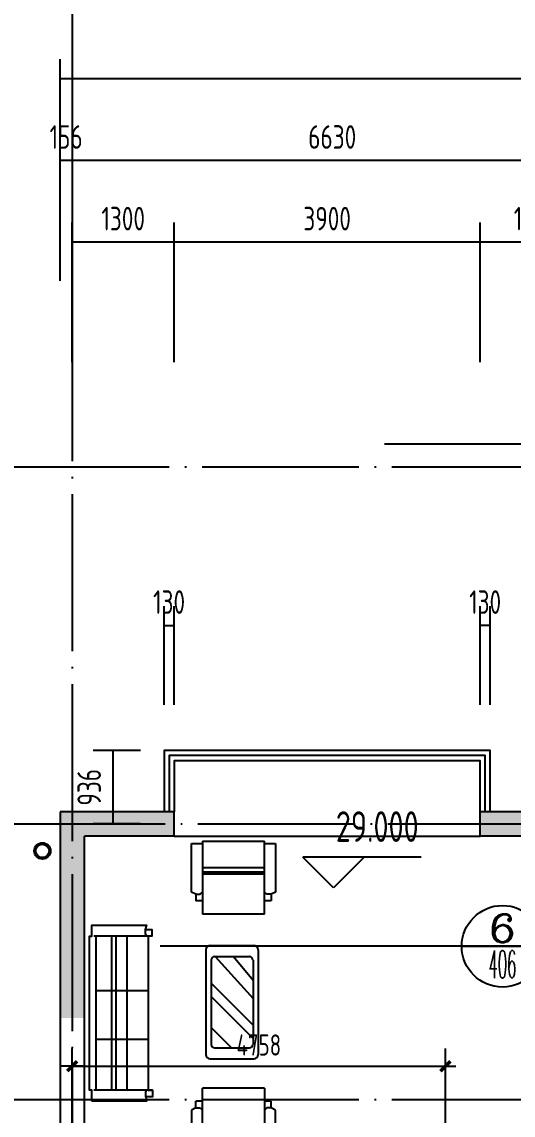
# Model space of a CAD drawing. Extents: x -726032 to 135930, y -151624 to 587044.
# Drawn here: x -385190 to -378925, y 477124 to 491054 of the extents above; entities that cross this region are included whole.
import ezdxf
from ezdxf.enums import TextEntityAlignment as Align

# ---------------------------------------------------------------- set-up
doc = ezdxf.new("R2010")
doc.units = 0
doc.header["$LTSCALE"] = 1000
doc.header["$MEASUREMENT"] = 0
doc.linetypes.add('DOTE', pattern=[2.42, 2, -0.2, 0.02, -0.2])
doc.layers.get('0').update_dxf_attribs({"linetype": 'CONTINUOUS'})
doc.layers.get('DEFPOINTS').update_dxf_attribs({"color": 1, "linetype": 'CONTINUOUS'})
for name, color, linetype in [('AXIS', 245, 'CONTINUOUS'), ('COLUMN', 170, 'CONTINUOUS'), ('DOTE', 8, 'DOTE'), ('PUB_DIM', 245, 'CONTINUOUS'), ('WALL', 255, 'CONTINUOUS'), ('WINDOW', 155, 'CONTINUOUS'), ('家具', 252, 'CONTINUOUS'), ('引线', 213, 'CONTINUOUS'), ('雨水管', 20, 'CONTINUOUS')]:
    doc.layers.add(name, color=color, linetype=linetype)
doc.styles.add('COMP', font='COMPLEX', dxfattribs={"bigfont": 'hztxt'})
doc.styles.add('DIM_FONT', font='isocp.shx', dxfattribs={"width": 0.8})
doc.dimstyles.new('DIMA', dxfattribs={"dimtxt": 300, "dimasz": 1, "dimexe": 250, "dimexo": 300, "dimgap": 150, "dimtad": 1, "dimdec": 0, "dimzin": 0, "dimdsep": 46, "dimtxsty": 'DIM_FONT', "dimcen": 0.09, "dimse1": 1, "dimclrt": 142, "dimadec": 0, "dimazin": 0, "dimtfac": 1, "dimtdec": 0, "dimtix": 1, "dimtmove": 2, "dimatfit": 3, "dimfxl": 1, "dimtolj": 1, "dimtzin": 0, "dimarcsym": 0})
doc.dimstyles.new('DIMB', dxfattribs={"dimtxt": 300, "dimasz": 1, "dimexe": 250, "dimexo": 300, "dimgap": 150, "dimtad": 1, "dimdec": 0, "dimzin": 0, "dimdsep": 46, "dimtxsty": 'DIM_FONT', "dimcen": 0.09, "dimse2": 1, "dimclrt": 142, "dimadec": 0, "dimazin": 0, "dimtfac": 1, "dimtdec": 0, "dimtix": 1, "dimtmove": 2, "dimatfit": 3, "dimfxl": 1, "dimtolj": 1, "dimtzin": 0, "dimarcsym": 0})
doc.dimstyles.new('DIMN', dxfattribs={"dimtxt": 300, "dimasz": 1, "dimexe": 250, "dimexo": 300, "dimgap": 150, "dimtad": 1, "dimdec": 0, "dimzin": 0, "dimdsep": 46, "dimtxsty": 'DIM_FONT', "dimcen": 0.09, "dimclrt": 142, "dimadec": 0, "dimazin": 0, "dimtfac": 1, "dimtdec": 0, "dimtix": 1, "dimtmove": 2, "dimatfit": 3, "dimfxl": 1, "dimtolj": 1, "dimtzin": 0, "dimarcsym": 0})

# ---------------------------------------------------------------- blocks, each defined once
blk = doc.blocks.new('*D505')
at = {"layer": 'AXIS', "color": 0, "lineweight": -2, "transparency": 16777216}
for p, q in [((-384703, 487756), (-384703, 490577)), ((-316024, 487756), (-316024, 490577)), ((-316025, 490327), (-384702, 490327))]:
    blk.add_line(p, q, dxfattribs=at)
at = {"layer": 'AXIS', "color": 0, "transparency": 16777216}
for points in [[(-384702, 490328), (-384702, 490327), (-384703, 490327)], [(-316025, 490328), (-316025, 490327), (-316024, 490327)]]:
    blk.add_solid(points, dxfattribs=at)
at = {"layer": 'DEFPOINTS', "color": 0, "transparency": 16777216}
for p in [(-384703, 490327), (-384703, 487456), (-316024, 487456)]:
    blk.add_point(p, dxfattribs=at)
at = {"layer": 'AXIS', "color": 142, "transparency": 16777216, "insert": (-350363, 490627), "char_height": 300, "attachment_point": 5, "style": 'DIM_FONT'}
blk.add_mtext('\\A1;68679', dxfattribs=at)
blk = doc.blocks.new('_INDEX')
blk.add_line((-0.5, 0), (0.5, 0))
blk.add_circle((0, 0), 0.5)
at = {"style": 'COMP'}
for tag, width, p, p2 in [('1', 2.333333, (-0.17, 0.05), (0.17, 0.05)), ('-', 1.166667, (-0.17, -0.39), (0.17, -0.39))]:
    blk.add_attdef(tag, text='', height=0.34, dxfattribs=dict(at, width=width)).set_placement(p, p2, align=Align.FIT)
blk = doc.blocks.new('_DIMX')
blk.add_line((-150, 0), (150, 0))
at = {"const_width": 50}
blk.add_lwpolyline([(-70, -70), (70, 70)], dxfattribs=at)
blk = doc.blocks.new('*D545')
at = {"layer": 'DEFPOINTS', "color": 0, "transparency": 16777216}
for p in [(-379789, 477748), (-384547, 476375), (-379789, 476375)]:
    blk.add_point(p, dxfattribs=at)
at = {"layer": 'PUB_DIM', "color": 0, "lineweight": -2, "transparency": 16777216}
for p, q in [((-384547, 476645), (-384547, 477973)), ((-379789, 476645), (-379789, 477973)), ((-384546, 477748), (-379790, 477748))]:
    blk.add_line(p, q, dxfattribs=at)
at = {"layer": 'PUB_DIM', "color": 0, "lineweight": -2, "transparency": 16777216, "xscale": 0.9, "yscale": 0.9, "zscale": 0.9, "rotation": 180}
blk.add_blockref('_DIMX', (-384547, 477748), dxfattribs=at)
at = {"layer": 'PUB_DIM', "color": 0, "lineweight": -2, "transparency": 16777216, "xscale": 0.9, "yscale": 0.9, "zscale": 0.9}
blk.add_blockref('_DIMX', (-379789, 477748), dxfattribs=at)
at = {"layer": 'PUB_DIM', "color": 142, "transparency": 16777216, "insert": (-382168, 478018), "char_height": 270, "attachment_point": 5, "style": 'DIM_FONT'}
blk.add_mtext('\\A1;4758', dxfattribs=at)
blk = doc.blocks.new('A$C3D9F154E')
at = {"layer": '家具', "linetype": 'ByBlock'}
for p, q in [((1000, 3110), (1108, 3110)), ((1000, 2634), (1000, 3110)), ((1108, 3132), (1108, 2418)), ((1108, 3132), (1715, 3132)), ((1715, 2418), (1715, 3132)), ((1715, 3110), (1823, 3110)), ((1823, 3110), (1823, 2634)), ((1715, 2872), (1108, 2872)), ((1715, 2829), (1108, 2829)), ((1715, 2810), (1108, 2810)), ((1043, 2613), (1000, 2634)), ((1043, 2613), (1086, 2613)), ((1043, 2613), (1043, 2548)), ((1086, 2613), (1108, 2634)), ((1737, 2613), (1715, 2634)), ((1780, 2613), (1737, 2613)), ((1823, 2634), (1780, 2613)), ((1780, 2613), (1780, 2548)), ((1108, 2548), (1043, 2548)), ((1780, 2548), (1715, 2548)), ((1715, 2418), (1108, 2418)), ((1108, 0), (1108, 713)), ((1715, 713), (1108, 713)), ((1715, 713), (1715, 0)), ((1043, 519), (1043, 584)), ((1108, 584), (1043, 584)), ((1780, 584), (1715, 584)), ((1780, 519), (1780, 584)), ((1043, 519), (1000, 497)), ((1000, 497), (1000, 22)), ((1043, 519), (1086, 519)), ((1086, 519), (1108, 497)), ((1737, 519), (1715, 497)), ((1780, 519), (1737, 519)), ((1823, 497), (1780, 519)), ((1823, 22), (1823, 497)), ((1715, 322), (1108, 322)), ((1715, 303), (1108, 303)), ((1715, 259), (1108, 259)), ((1000, 22), (1108, 22)), ((1108, 0), (1715, 0)), ((1715, 22), (1823, 22))]:
    blk.add_line(p, q, dxfattribs=at)
at = {"layer": '家具'}
for p, q in [((546, 2268), (546, 2225)), ((611, 2203), (43, 2203)), ((65, 693), (65, 2203)), ((216, 2203), (216, 693)), ((259, 2203), (259, 693)), ((365, 2203), (365, 693)), ((546, 2225), (559, 2203)), ((1141, 2067), (1141, 1044)), ((1184, 2110), (1611, 2110)), ((1654, 2067), (1654, 1044)), ((1192, 1968), (1192, 1142)), ((1226, 2003), (1568, 2003)), ((1232, 2003), (1603, 1592)), ((1411, 2003), (1603, 1771)), ((1603, 1968), (1603, 1142)), ((1192, 1741), (1603, 1331)), ((575, 1666), (65, 1666)), ((1192, 1610), (1603, 1199)), ((1192, 1307), (1392, 1108)), ((575, 1190), (65, 1190)), ((1226, 1108), (1568, 1108)), ((1184, 1001), (1611, 1001)), ((618, 693), (43, 693)), ((553, 672), (559, 693)), ((553, 629), (553, 672))]:
    blk.add_line(p, q, dxfattribs=at)
blk.add_lwpolyline([(22, 585), (22, 693), (0, 693), (0, 2203), (22, 2203), (22, 2311), (559, 2311), (546, 2268), (611, 2268), (611, 2203), (575, 2203), (575, 693), (618, 693), (618, 629), (553, 629), (559, 585)], close=True, dxfattribs=at)
for centre, radius, start, end in [((1184, 2067), 42.8, 90, 180), ((1611, 2067), 42.8, 360, 90), ((1226, 1968), 34.2, 90, 180), ((1568, 1968), 34.2, 360, 90), ((1226, 1142), 34.2, 180, 270), ((1568, 1142), 34.2, 270, 360), ((1184, 1044), 42.8, 180, 270), ((1611, 1044), 42.8, 270, 360)]:
    blk.add_arc(centre, radius, start, end, dxfattribs=at)
blk = doc.blocks.new('*D561')
at = {"layer": 'DEFPOINTS', "color": 0, "transparency": 16777216}
for p in [(-379347, 483361), (-379347, 482054), (-379217, 482054)]:
    blk.add_point(p, dxfattribs=at)
at = {"layer": 'PUB_DIM', "color": 0, "lineweight": -2, "transparency": 16777216}
for p, q in [((-379347, 482354), (-379347, 483611)), ((-379217, 482354), (-379217, 483611)), ((-379348, 483361), (-379349, 483361)), ((-379217, 483361), (-379347, 483361)), ((-379216, 483361), (-379215, 483361))]:
    blk.add_line(p, q, dxfattribs=at)
at = {"layer": 'PUB_DIM', "color": 0, "transparency": 16777216}
for points in [[(-379348, 483362), (-379348, 483361), (-379347, 483361)], [(-379216, 483362), (-379216, 483361), (-379217, 483361)]]:
    blk.add_solid(points, dxfattribs=at)
at = {"layer": 'PUB_DIM', "color": 142, "transparency": 16777216, "insert": (-379282, 483661), "char_height": 300, "attachment_point": 5, "style": 'DIM_FONT'}
blk.add_mtext('\\A1;130', dxfattribs=at)
blk = doc.blocks.new('*D562')
at = {"layer": 'DEFPOINTS', "color": 0, "transparency": 16777216}
for p in [(-383247, 483361), (-383377, 482054), (-383247, 482054)]:
    blk.add_point(p, dxfattribs=at)
at = {"layer": 'PUB_DIM', "color": 0, "lineweight": -2, "transparency": 16777216}
for p, q in [((-383377, 482354), (-383377, 483611)), ((-383247, 482354), (-383247, 483611)), ((-383378, 483361), (-383379, 483361)), ((-383377, 483361), (-383247, 483361)), ((-383246, 483361), (-383245, 483361))]:
    blk.add_line(p, q, dxfattribs=at)
at = {"layer": 'PUB_DIM', "color": 0, "transparency": 16777216}
for points in [[(-383378, 483362), (-383378, 483361), (-383377, 483361)], [(-383246, 483362), (-383246, 483361), (-383247, 483361)]]:
    blk.add_solid(points, dxfattribs=at)
at = {"layer": 'PUB_DIM', "color": 142, "transparency": 16777216, "insert": (-383312, 483661), "char_height": 300, "attachment_point": 5, "style": 'DIM_FONT'}
blk.add_mtext('\\A1;130', dxfattribs=at)
blk = doc.blocks.new('*D1767')
at = {"layer": 'AXIS', "color": 0, "lineweight": -2, "transparency": 16777216}
for p, q in [((-384703, 487756), (-384703, 489537)), ((-384704, 489287), (-384705, 489287)), ((-384547, 489287), (-384703, 489287)), ((-384546, 489287), (-384545, 489287))]:
    blk.add_line(p, q, dxfattribs=at)
at = {"layer": 'AXIS', "color": 0, "transparency": 16777216}
for points in [[(-384704, 489288), (-384704, 489287), (-384703, 489287)], [(-384546, 489288), (-384546, 489287), (-384547, 489287)]]:
    blk.add_solid(points, dxfattribs=at)
at = {"layer": 'DEFPOINTS', "color": 0, "transparency": 16777216}
for p in [(-384703, 489287), (-384703, 487456), (-384547, 487456)]:
    blk.add_point(p, dxfattribs=at)
at = {"layer": 'AXIS', "color": 142, "transparency": 16777216, "insert": (-384625, 489587), "char_height": 300, "attachment_point": 5, "style": 'DIM_FONT'}
blk.add_mtext('\\A1;156', dxfattribs=at)
blk = doc.blocks.new('*D563')
at = {"layer": 'DEFPOINTS', "color": 0, "transparency": 16777216}
for p in [(-384547, 488247), (-384547, 486416), (-383247, 486416)]:
    blk.add_point(p, dxfattribs=at)
at = {"layer": 'PUB_DIM', "color": 0, "lineweight": -2, "transparency": 16777216}
for p, q in [((-384547, 486716), (-384547, 488497)), ((-383247, 486716), (-383247, 488497)), ((-383248, 488247), (-384546, 488247))]:
    blk.add_line(p, q, dxfattribs=at)
at = {"layer": 'PUB_DIM', "color": 0, "transparency": 16777216}
for points in [[(-384546, 488248), (-384546, 488247), (-384547, 488247)], [(-383248, 488248), (-383248, 488247), (-383247, 488247)]]:
    blk.add_solid(points, dxfattribs=at)
at = {"layer": 'PUB_DIM', "color": 142, "transparency": 16777216, "insert": (-383897, 488547), "char_height": 300, "attachment_point": 5, "style": 'DIM_FONT'}
blk.add_mtext('\\A1;1300', dxfattribs=at)
blk = doc.blocks.new('*D564')
at = {"layer": 'DEFPOINTS', "color": 0, "transparency": 16777216}
for p in [(-383377, 481770), (-384031, 480834), (-383377, 480834)]:
    blk.add_point(p, dxfattribs=at)
at = {"layer": 'PUB_DIM', "color": 0, "lineweight": -2, "transparency": 16777216}
for p, q in [((-383677, 481770), (-384281, 481770)), ((-384031, 481769), (-384031, 480835)), ((-383677, 480834), (-384281, 480834))]:
    blk.add_line(p, q, dxfattribs=at)
at = {"layer": 'PUB_DIM', "color": 0, "transparency": 16777216}
for points in [[(-384031, 481769), (-384030, 481769), (-384031, 481770)], [(-384031, 480835), (-384030, 480835), (-384031, 480834)]]:
    blk.add_solid(points, dxfattribs=at)
at = {"layer": 'PUB_DIM', "color": 142, "transparency": 16777216, "insert": (-384331, 481302), "char_height": 300, "attachment_point": 5, "rotation": 90, "style": 'DIM_FONT'}
blk.add_mtext('\\A1;936', dxfattribs=at)
blk = doc.blocks.new('*D565')
at = {"layer": 'DEFPOINTS', "color": 0, "transparency": 16777216}
for p in [(-383247, 488247), (-383247, 486416), (-379347, 486416)]:
    blk.add_point(p, dxfattribs=at)
at = {"layer": 'PUB_DIM', "color": 0, "lineweight": -2, "transparency": 16777216}
for p, q in [((-383247, 486716), (-383247, 488497)), ((-379347, 486716), (-379347, 488497)), ((-379348, 488247), (-383246, 488247))]:
    blk.add_line(p, q, dxfattribs=at)
at = {"layer": 'PUB_DIM', "color": 0, "transparency": 16777216}
for points in [[(-383246, 488248), (-383246, 488247), (-383247, 488247)], [(-379348, 488248), (-379348, 488247), (-379347, 488247)]]:
    blk.add_solid(points, dxfattribs=at)
at = {"layer": 'PUB_DIM', "color": 142, "transparency": 16777216, "insert": (-381297, 488547), "char_height": 300, "attachment_point": 5, "style": 'DIM_FONT'}
blk.add_mtext('\\A1;3900', dxfattribs=at)
blk = doc.blocks.new('*D3576')
at = {"layer": 'AXIS', "color": 0, "lineweight": -2, "transparency": 16777216}
for p, q in [((-377917, 487756), (-377917, 489537)), ((-377918, 489287), (-384546, 489287))]:
    blk.add_line(p, q, dxfattribs=at)
at = {"layer": 'AXIS', "color": 0, "transparency": 16777216}
for points in [[(-384546, 489288), (-384546, 489287), (-384547, 489287)], [(-377918, 489288), (-377918, 489287), (-377917, 489287)]]:
    blk.add_solid(points, dxfattribs=at)
at = {"layer": 'DEFPOINTS', "color": 0, "transparency": 16777216}
for p in [(-384547, 489287), (-384547, 487456), (-377917, 487456)]:
    blk.add_point(p, dxfattribs=at)
at = {"layer": 'AXIS', "color": 142, "transparency": 16777216, "insert": (-381232, 489587), "char_height": 300, "attachment_point": 5, "style": 'DIM_FONT'}
blk.add_mtext('\\A1;6630', dxfattribs=at)
blk = doc.blocks.new('*D1768')
at = {"layer": 'DEFPOINTS', "color": 0, "transparency": 16777216}
for p in [(-379347, 488247), (-379347, 486416), (-377917, 486416)]:
    blk.add_point(p, dxfattribs=at)
at = {"layer": 'PUB_DIM', "color": 0, "lineweight": -2, "transparency": 16777216}
for p, q in [((-379347, 486716), (-379347, 488497)), ((-377918, 488247), (-379346, 488247))]:
    blk.add_line(p, q, dxfattribs=at)
at = {"layer": 'PUB_DIM', "color": 0, "transparency": 16777216}
for points in [[(-379346, 488248), (-379346, 488247), (-379347, 488247)], [(-377918, 488248), (-377918, 488247), (-377917, 488247)]]:
    blk.add_solid(points, dxfattribs=at)
at = {"layer": 'PUB_DIM', "color": 142, "transparency": 16777216, "insert": (-378632, 488547), "char_height": 300, "attachment_point": 5, "style": 'DIM_FONT'}
blk.add_mtext('\\A1;1430', dxfattribs=at)

msp = doc.modelspace()

# ---------------------------------------------------------------- linework, layer by layer
at = {"layer": 'AXIS'}
msp.add_line((-384546.9, 491627.3), (-384546.9, 487455.9), dxfattribs=at)
at = {"layer": 'COLUMN'}
for points in [[(-384702.9, 480990), (-384702.9, 478364), (-384390.9, 480678), (-384390.9, 478364)], [(-384702.9, 480990), (-384390.9, 480678), (-383246.9, 480990), (-383246.9, 480678)], [(-379346.9, 480990), (-379346.9, 480678), (-377058.9, 480990), (-377058.9, 480678)]]:
    msp.add_solid(points, dxfattribs=at)
at = {"layer": 'DOTE'}
for p, q in [((-384546.9, 487455.9), (-384546.9, 459611.9)), ((-385312.2, 485384), (-315680.4, 485384)), ((-385364.2, 480834), (-315680.4, 480834)), ((-385312.2, 477324), (-315680.4, 477324))]:
    msp.add_line(p, q, dxfattribs=at)
at = {"layer": 'PUB_DIM'}
for p, q in [((-380099.7, 480410.7), (-381606.3, 480410.7)), ((-381216.3, 480020.7), (-381606.3, 480410.7)), ((-380826.3, 480410.7), (-381216.3, 480020.7))]:
    msp.add_line(p, q, dxfattribs=at)
at = {"layer": 'WALL'}
for p, q in [((-384702.9, 480990), (-384702.9, 470798)), ((-383246.9, 480990), (-384702.9, 480990)), ((-383246.9, 480678), (-383246.9, 480990)), ((-379346.9, 480678), (-379346.9, 480990)), ((-378072.9, 480990), (-379346.9, 480990)), ((-384390.9, 475114), (-384390.9, 480678)), ((-383246.9, 480678), (-384390.9, 480678)), ((-377058.9, 480678), (-379346.9, 480678))]:
    msp.add_line(p, q, dxfattribs=at)
at = {"layer": 'WINDOW'}
msp.add_line((-383246.9, 480678), (-379346.9, 480678), dxfattribs=at)
for points in [[(-379216.9, 480990), (-379216.9, 481770), (-383376.9, 481770), (-383376.9, 480990)], [(-379281.9, 480990), (-379281.9, 481705), (-383311.9, 481705), (-383311.9, 480990)], [(-379346.9, 480990), (-379346.9, 481640), (-383246.9, 481640), (-383246.9, 480990)]]:
    msp.add_lwpolyline(points, dxfattribs=at)
at = {"layer": '引线'}
for points in [[(-375234.3, 481123.1), (-378483.5, 485673.8), (-380565.6, 485673.8)], [(-375602.9, 477661.9), (-378280.8, 479275.6), (-383427.8, 479275.6)]]:
    msp.add_lwpolyline(points, dxfattribs=at)
at = {"layer": '雨水管'}
for radius in [104, 84.5]:
    msp.add_circle((-384927.3, 480491.2), radius, dxfattribs=at)

# ---------------------------------------------------------------- block references
at = {"layer": '家具', "xscale": 1.299999999999272, "yscale": 1.299999999999272, "zscale": 1.299999999999272}
msp.add_blockref('A$C3D9F154E', (-384325.9, 476541.9), dxfattribs=at)
at = {"layer": '引线'}
ref = msp.add_blockref('_INDEX', (-379060.8, 479275.6), dxfattribs=dict(at, xscale=1040, yscale=1040, zscale=1040))
ref.add_attrib('1', '6', dxfattribs={"layer": '0', "height": 353.6, "style": 'COMP', "width": 1.5}).set_placement((-379237.6, 479327.6), (-378884, 479327.6), align=Align.FIT)
ref.add_attrib('-', '406', dxfattribs={"layer": '0', "height": 353.6, "style": 'COMP', "width": 0.381818}).set_placement((-379237.6, 478870), (-378884, 478870), align=Align.FIT)

# ---------------------------------------------------------------- texts
at = {"layer": 'PUB_DIM', "style": 'DIM_FONT', "width": 0.8}
msp.add_text('29.000', height=390, dxfattribs=at).set_placement((-380658, 480800.7), align=Align.MIDDLE)

# ---------------------------------------------------------------- dimensions: what is measured, and where the dimension line sits
at = {"layer": 'AXIS'}
dim = msp.add_aligned_dim(p1=(-316023.9, 487455.9), p2=(-384702.9, 487455.9), distance=-2871.4, dimstyle='DIMN', dxfattribs=at)
dim.commit()
dim.dimension.update_dxf_attribs({"geometry": '*D505', "text_midpoint": (-350363.4, 490627.3)})
for base, p1, p2, dimstyle, picture, middle in [((-384702.9, 489287.3), (-384546.9, 487455.9), (-384702.9, 487455.9), 'DIMA', '*D1767', (-384624.9, 489587.3)), ((-384546.9, 489287.3), (-377916.9, 487455.9), (-384546.9, 487455.9), 'DIMB', '*D3576', (-381231.9, 489587.3))]:
    dim = msp.add_linear_dim(base=base, p1=p1, p2=p2, dimstyle=dimstyle, dxfattribs=at)
    dim.commit()
    dim.dimension.update_dxf_attribs({"geometry": picture, "text_midpoint": middle})
at = {"layer": 'PUB_DIM'}
for base, p1, p2, dimstyle, picture, middle in [((-384546.9, 488247.3), (-383246.9, 486415.9), (-384546.9, 486415.9), 'DIMN', '*D563', (-383896.9, 488547.3)), ((-383246.9, 488247.3), (-379346.9, 486415.9), (-383246.9, 486415.9), 'DIMN', '*D565', (-381296.9, 488547.3)), ((-379346.9, 488247.3), (-377916.9, 486415.9), (-379346.9, 486415.9), 'DIMA', '*D1768', (-378631.9, 488547.3)), ((-383246.9, 483361.3), (-383376.9, 482054.1), (-383246.9, 482054.1), 'DIMN', '*D562', (-383311.9, 483661.3)), ((-379346.9, 483361.3), (-379216.9, 482054.1), (-379346.9, 482054.1), 'DIMN', '*D561', (-379281.9, 483661.3))]:
    dim = msp.add_linear_dim(base=base, p1=p1, p2=p2, dimstyle=dimstyle, dxfattribs=at)
    dim.commit()
    dim.dimension.update_dxf_attribs({"geometry": picture, "text_midpoint": middle})
dim = msp.add_linear_dim(base=(-384030.6, 480834), p1=(-383376.9, 481770), p2=(-383376.9, 480834), angle=90, dimstyle='DIMN', dxfattribs=at)
dim.commit()
dim.dimension.update_dxf_attribs({"geometry": '*D564', "text_midpoint": (-384330.6, 481302)})
dim = msp.add_linear_dim(base=(-379788.9, 477747.5), p1=(-384546.9, 476374.9), p2=(-379788.9, 476374.9), dimstyle='DIMN', override={"dimscale": 0.9, "dimblk1": '_DIMX', "dimblk2": '_DIMX', "dimsah": 1}, dxfattribs=at)
dim.commit()
dim.dimension.update_dxf_attribs({"geometry": '*D545', "text_midpoint": (-382167.9, 478017.5)})

doc.saveas('drawing.dxf')
